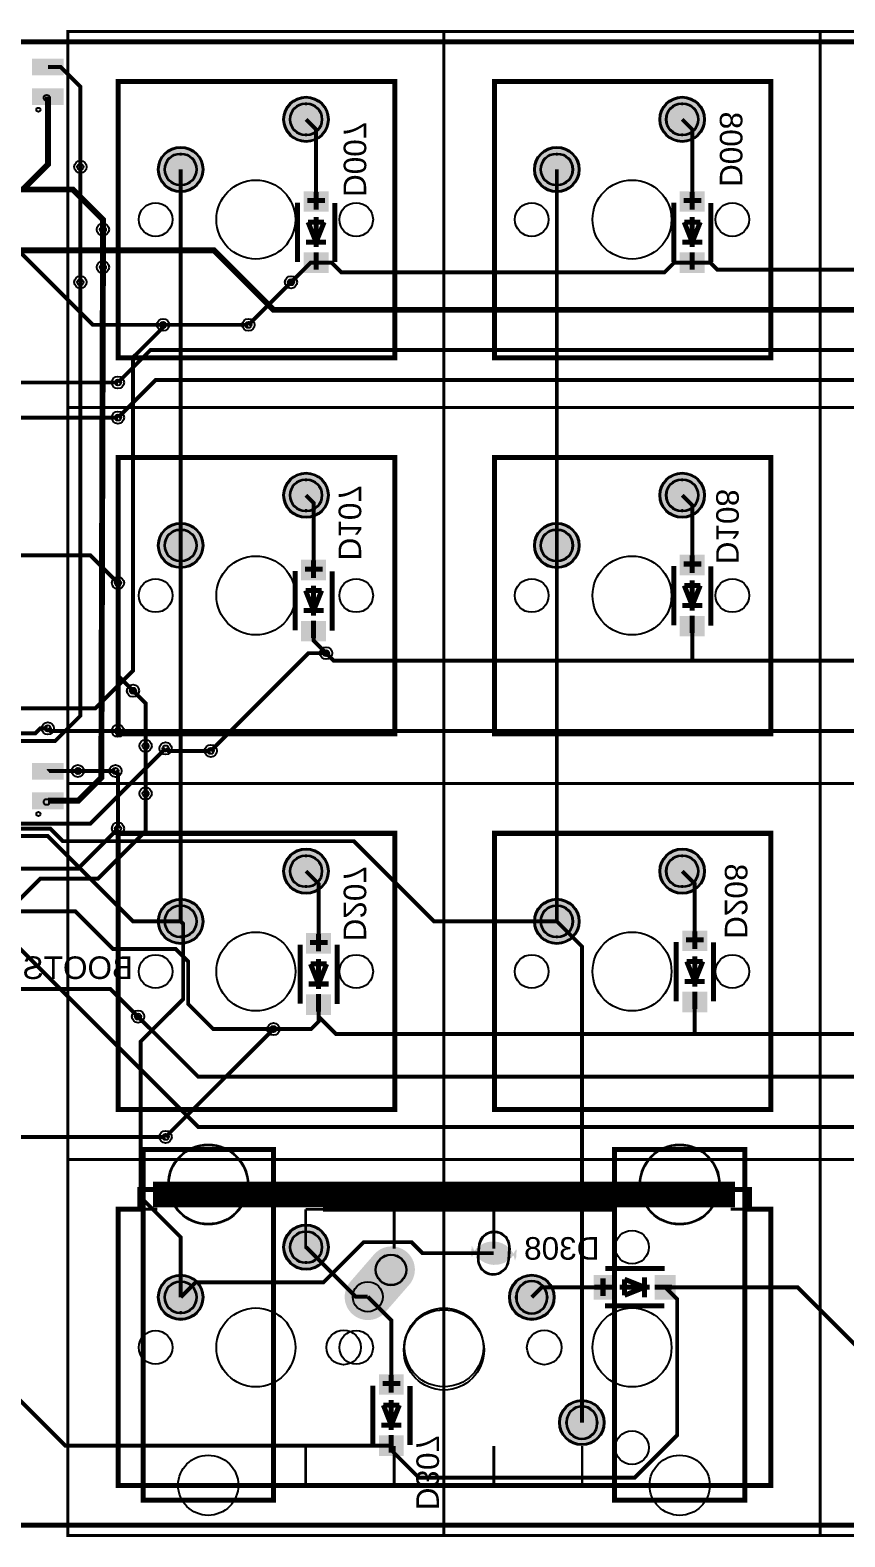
# Model space of a CAD drawing. Header units: millimetres. Extents: x 4 to 247, y 4 to 83.
# Drawn here: x 149.6 to 190.9, y 3.9 to 80.2 of the extents above; entities that cross this region are included whole.
import ezdxf

# ---------------------------------------------------------------- set-up
doc = ezdxf.new("R2010")
doc.units = ezdxf.units.MM
for name, color, linetype, true_color in [('BoardOutLine', 7, 'Continuous', 0xff00ff), ('BottomLayer', 7, 'Continuous', 0x0000ff), ('BottomPasteMaskLayer', 7, 'Continuous', 0x800000), ('BottomSilkLayer', 7, 'Continuous', 0x66cc33), ('BottomSolderMaskLayer', 7, 'Continuous', 0xaa00ff), ('Document', 7, 'Continuous', 0xffffff), ('Hole', 7, 'Continuous', 0x222222), ('Multi-Layer', 7, 'Continuous', 0xc0c0c0), ('TopLayer', 7, 'Continuous', 0xff0000), ('TopSilkLayer', 7, 'Continuous', 0xffcc00), ('TopSolderMaskLayer', 7, 'Continuous', 0x800080)]:
    doc.layers.add(name, color=color, linetype=linetype, true_color=true_color)
doc.styles.get("Standard").update_dxf_attribs({"font": 'arial.ttf'})

msp = doc.modelspace()

# ---------------------------------------------------------------- hatches: boundary and pattern name
at = {"layer": 'BottomLayer'}
for points in [[(149.751, 77.937), (149.751, 78.757), (151.251, 78.757), (151.251, 77.937)], [(149.751, 76.437), (149.751, 77.257), (151.251, 77.257), (151.251, 76.437)], [(164.684, 71.027), (164.684, 72.027), (163.484, 72.027), (163.484, 71.027)], [(183.734, 71.027), (183.734, 72.027), (182.534, 72.027), (182.534, 71.027)], [(164.684, 67.927), (164.684, 68.927), (163.484, 68.927), (163.484, 67.927)], [(183.734, 67.927), (183.734, 68.927), (182.534, 68.927), (182.534, 67.927)], [(183.734, 52.612), (183.734, 53.612), (182.534, 53.612), (182.534, 52.612)], [(164.557, 52.358), (164.557, 53.358), (163.357, 53.358), (163.357, 52.358)], [(183.734, 49.512), (183.734, 50.512), (182.534, 50.512), (182.534, 49.512)], [(164.557, 49.258), (164.557, 50.258), (163.357, 50.258), (163.357, 49.258)], [(149.751, 42.25), (149.751, 43.07), (151.251, 43.07), (151.251, 42.25)], [(149.751, 40.75), (149.751, 41.57), (151.251, 41.57), (151.251, 40.75)], [(164.811, 33.435), (164.811, 34.435), (163.611, 34.435), (163.611, 33.435)], [(183.861, 33.562), (183.861, 34.562), (182.661, 34.562), (182.661, 33.562)], [(164.811, 30.335), (164.811, 31.335), (163.611, 31.335), (163.611, 30.335)], [(183.861, 30.462), (183.861, 31.462), (182.661, 31.462), (182.661, 30.462)], [(179.163, 17.11), (178.163, 17.11), (178.163, 15.91), (179.163, 15.91)], [(182.263, 17.11), (181.263, 17.11), (181.263, 15.91), (182.263, 15.91)], [(168.494, 11.083), (168.494, 12.083), (167.294, 12.083), (167.294, 11.083)], [(168.494, 7.983), (168.494, 8.983), (167.294, 8.983), (167.294, 7.983)]]:
    msp.add_hatch(color=256, dxfattribs=at).paths.add_polyline_path(points)
at = {"layer": 'BottomPasteMaskLayer'}
for points in [[(149.751, 77.937), (149.751, 78.757), (151.251, 78.757), (151.251, 77.937)], [(149.751, 76.437), (149.751, 77.257), (151.251, 77.257), (151.251, 76.437)], [(164.684, 71.027), (164.684, 72.027), (163.484, 72.027), (163.484, 71.027)], [(183.734, 71.027), (183.734, 72.027), (182.534, 72.027), (182.534, 71.027)], [(164.684, 67.927), (164.684, 68.927), (163.484, 68.927), (163.484, 67.927)], [(183.734, 67.927), (183.734, 68.927), (182.534, 68.927), (182.534, 67.927)], [(183.734, 52.612), (183.734, 53.612), (182.534, 53.612), (182.534, 52.612)], [(164.557, 52.358), (164.557, 53.358), (163.357, 53.358), (163.357, 52.358)], [(183.734, 49.512), (183.734, 50.512), (182.534, 50.512), (182.534, 49.512)], [(164.557, 49.258), (164.557, 50.258), (163.357, 50.258), (163.357, 49.258)], [(149.751, 42.25), (149.751, 43.07), (151.251, 43.07), (151.251, 42.25)], [(149.751, 40.75), (149.751, 41.57), (151.251, 41.57), (151.251, 40.75)], [(164.811, 33.435), (164.811, 34.435), (163.611, 34.435), (163.611, 33.435)], [(183.861, 33.562), (183.861, 34.562), (182.661, 34.562), (182.661, 33.562)], [(164.811, 30.335), (164.811, 31.335), (163.611, 31.335), (163.611, 30.335)], [(183.861, 30.462), (183.861, 31.462), (182.661, 31.462), (182.661, 30.462)], [(179.163, 17.11), (178.163, 17.11), (178.163, 15.91), (179.163, 15.91)], [(182.263, 17.11), (181.263, 17.11), (181.263, 15.91), (182.263, 15.91)], [(168.494, 11.083), (168.494, 12.083), (167.294, 12.083), (167.294, 11.083)], [(168.494, 7.983), (168.494, 8.983), (167.294, 8.983), (167.294, 7.983)]]:
    msp.add_hatch(color=256, dxfattribs=at).paths.add_polyline_path(points)
at = {"layer": 'BottomSolderMaskLayer'}
for points in [[(149.705, 77.923), (149.705, 78.771), (151.298, 78.771), (151.298, 77.923)], [(149.705, 76.423), (149.705, 77.271), (151.298, 77.271), (151.298, 76.423)], [(162.426, 75.692, 1), (164.727, 75.692, 1)], [(181.476, 75.692, 1), (183.777, 75.692, 1)], [(156.076, 73.152, 1), (158.377, 73.152, 1)], [(175.126, 73.152, 1), (177.427, 73.152, 1)], [(164.715, 71.006), (164.715, 72.048), (163.454, 72.048), (163.454, 71.006)], [(183.765, 71.006), (183.765, 72.048), (182.504, 72.048), (182.504, 71.006)], [(164.715, 67.906), (164.715, 68.948), (163.454, 68.948), (163.454, 67.906)], [(183.765, 67.906), (183.765, 68.948), (182.504, 68.948), (182.504, 67.906)], [(162.426, 56.642, 1), (164.727, 56.642, 1)], [(181.476, 56.642, 1), (183.777, 56.642, 1)], [(156.076, 54.102, 1), (158.377, 54.102, 1)], [(175.126, 54.102, 1), (177.427, 54.102, 1)], [(183.765, 52.591), (183.765, 53.633), (182.504, 53.633), (182.504, 52.591)], [(164.588, 52.337), (164.588, 53.379), (163.327, 53.379), (163.327, 52.337)], [(183.765, 49.491), (183.765, 50.533), (182.504, 50.533), (182.504, 49.491)], [(164.588, 49.237), (164.588, 50.279), (163.327, 50.279), (163.327, 49.237)], [(149.705, 42.236), (149.705, 43.084), (151.298, 43.084), (151.298, 42.236)], [(149.705, 40.736), (149.705, 41.584), (151.298, 41.584), (151.298, 40.736)], [(162.426, 37.592, 1), (164.727, 37.592, 1)], [(181.476, 37.592, 1), (183.777, 37.592, 1)], [(156.076, 35.052, 1), (158.377, 35.052, 1)], [(175.126, 35.052, 1), (177.427, 35.052, 1)], [(164.842, 33.414), (164.842, 34.456), (163.581, 34.456), (163.581, 33.414)], [(183.892, 33.541), (183.892, 34.583), (182.631, 34.583), (182.631, 33.541)], [(164.842, 30.314), (164.842, 31.356), (163.581, 31.356), (163.581, 30.314)], [(183.892, 30.441), (183.892, 31.483), (182.631, 31.483), (182.631, 30.441)], [(162.426, 18.542, 1), (164.727, 18.542, 1)], [(166.719, 14.849), (166.66, 14.85), (166.601, 14.853), (166.543, 14.86), (166.485, 14.87), (166.428, 14.883), (166.371, 14.898), (166.316, 14.916), (166.261, 14.937), (166.207, 14.961), (166.155, 14.987), (166.104, 15.016), (166.054, 15.048), (166.006, 15.082), (165.96, 15.118), (165.916, 15.156), (165.874, 15.197), (165.833, 15.239), (165.795, 15.284), (165.76, 15.33), (165.726, 15.379), (165.695, 15.428), (165.667, 15.48), (165.641, 15.532), (165.618, 15.586), (165.597, 15.641), (165.579, 15.697), (165.565, 15.753), (165.552, 15.811), (165.543, 15.869), (165.537, 15.927), (165.534, 15.985), (165.533, 16.044), (165.536, 16.103), (165.541, 16.161), (165.549, 16.219), (165.561, 16.276), (165.575, 16.333), (165.592, 16.389), (165.611, 16.445), (165.634, 16.499), (165.659, 16.552), (165.686, 16.603), (165.717, 16.654), (165.749, 16.702), (165.784, 16.749), (165.822, 16.794), (167.022, 18.174), (167.062, 18.217), (167.104, 18.258), (167.147, 18.297), (167.193, 18.334), (167.24, 18.369), (167.289, 18.401), (167.34, 18.431), (167.392, 18.458), (167.445, 18.482), (167.5, 18.504), (167.555, 18.523), (167.612, 18.539), (167.669, 18.553), (167.726, 18.564), (167.785, 18.571), (167.843, 18.576), (167.902, 18.578), (167.96, 18.577), (168.019, 18.573), (168.077, 18.566), (168.135, 18.556), (168.192, 18.544), (168.249, 18.528), (168.305, 18.51), (168.359, 18.489), (168.413, 18.465), (168.465, 18.439), (168.517, 18.41), (168.566, 18.379), (168.614, 18.345), (168.66, 18.309), (168.704, 18.27), (168.747, 18.23), (168.787, 18.187), (168.825, 18.142), (168.861, 18.096), (168.894, 18.048), (168.925, 17.998), (168.954, 17.947), (168.979, 17.894), (169.003, 17.84), (169.023, 17.786), (169.041, 17.73), (169.056, 17.673), (169.068, 17.616), (169.077, 17.558), (169.083, 17.5), (169.087, 17.441), (169.087, 17.382), (169.084, 17.324), (169.079, 17.266), (169.071, 17.208), (169.06, 17.15), (169.046, 17.093), (169.029, 17.037), (169.009, 16.982), (168.987, 16.928), (168.962, 16.875), (168.934, 16.823), (168.904, 16.773), (168.871, 16.724), (168.836, 16.677), (168.799, 16.632), (167.598, 15.253), (167.558, 15.209), (167.516, 15.168), (167.473, 15.129), (167.427, 15.092), (167.38, 15.058), (167.331, 15.025), (167.28, 14.996), (167.228, 14.969), (167.175, 14.944), (167.12, 14.922), (167.065, 14.903), (167.009, 14.887), (166.951, 14.874), (166.894, 14.863), (166.836, 14.855), (166.777, 14.85)], [(174.247, 18.461, -0.785398), (171.967, 18.621), (171.925, 18.013, -0.785398), (174.205, 17.854)], [(156.076, 16.002, 1), (158.377, 16.002, 1)], [(173.856, 16.002, 1), (176.157, 16.002, 1)], [(179.189, 17.135), (178.138, 17.135), (178.138, 15.885), (179.189, 15.885)], [(182.289, 17.135), (181.238, 17.135), (181.238, 15.885), (182.289, 15.885)], [(165.939, 16.027, 1), (167.463, 16.027, 1)], [(168.525, 11.062), (168.525, 12.104), (167.264, 12.104), (167.264, 11.062)], [(176.396, 9.652, 1), (178.697, 9.652, 1)], [(168.525, 7.962), (168.525, 9.004), (167.264, 9.004), (167.264, 7.962)]]:
    msp.add_hatch(color=256, dxfattribs=at).paths.add_polyline_path(points)
at = {"layer": 'Document'}
for points in [[(164.211, 71.12), (164.211, 72.009), (163.957, 72.009), (163.957, 71.12)], [(183.261, 71.12), (183.261, 72.009), (183.007, 72.009), (183.007, 71.12)], [(163.648, 71.449), (164.537, 71.449), (164.537, 71.703), (163.648, 71.703)], [(182.698, 71.449), (183.587, 71.449), (183.587, 71.703), (182.698, 71.703)], [(164.211, 68.072), (164.211, 68.961), (163.957, 68.961), (163.957, 68.072)], [(183.261, 68.072), (183.261, 68.961), (183.007, 68.961), (183.007, 68.072)], [(183.261, 52.705), (183.261, 53.594), (183.007, 53.594), (183.007, 52.705)], [(163.521, 52.779), (164.41, 52.779), (164.41, 53.033), (163.521, 53.033)], [(164.084, 52.451), (164.084, 53.34), (163.83, 53.34), (163.83, 52.451)], [(182.698, 53.033), (183.587, 53.033), (183.587, 53.287), (182.698, 53.287)], [(183.261, 49.657), (183.261, 50.546), (183.007, 50.546), (183.007, 49.657)], [(164.084, 49.403), (164.084, 50.292), (163.83, 50.292), (163.83, 49.403)], [(164.338, 33.528), (164.338, 34.417), (164.084, 34.417), (164.084, 33.528)], [(183.388, 33.655), (183.388, 34.544), (183.134, 34.544), (183.134, 33.655)], [(163.775, 33.856), (164.664, 33.856), (164.664, 34.11), (163.775, 34.11)], [(182.825, 33.983), (183.714, 33.983), (183.714, 34.237), (182.825, 34.237)], [(164.338, 30.48), (164.338, 31.369), (164.084, 31.369), (164.084, 30.48)], [(183.388, 30.607), (183.388, 31.496), (183.134, 31.496), (183.134, 30.607)], [(178.742, 16.074), (178.742, 16.963), (178.488, 16.963), (178.488, 16.074)], [(179.07, 16.637), (178.181, 16.637), (178.181, 16.383), (179.07, 16.383)], [(182.118, 16.637), (181.229, 16.637), (181.229, 16.383), (182.118, 16.383)], [(167.458, 11.504), (168.347, 11.504), (168.347, 11.758), (167.458, 11.758)], [(168.021, 11.176), (168.021, 12.065), (167.767, 12.065), (167.767, 11.176)], [(168.021, 8.128), (168.021, 9.017), (167.767, 9.017), (167.767, 8.128)]]:
    msp.add_hatch(color=256, dxfattribs=at).paths.add_polyline_path(points)
at = {"layer": 'Multi-Layer'}
for points in [[(162.476, 75.692, 1), (164.676, 75.692, 1)], [(181.526, 75.692, 1), (183.726, 75.692, 1)], [(156.126, 73.152, 1), (158.326, 73.152, 1)], [(175.176, 73.152, 1), (177.376, 73.152, 1)], [(162.476, 56.642, 1), (164.676, 56.642, 1)], [(181.526, 56.642, 1), (183.726, 56.642, 1)], [(156.126, 54.102, 1), (158.326, 54.102, 1)], [(175.176, 54.102, 1), (177.376, 54.102, 1)], [(162.476, 37.592, 1), (164.676, 37.592, 1)], [(181.526, 37.592, 1), (183.726, 37.592, 1)], [(156.126, 35.052, 1), (158.326, 35.052, 1)], [(175.176, 35.052, 1), (177.376, 35.052, 1)], [(162.476, 18.542, 1), (164.676, 18.542, 1)], [(166.735, 14.899), (166.678, 14.9), (166.622, 14.904), (166.565, 14.911), (166.509, 14.92), (166.453, 14.933), (166.398, 14.948), (166.344, 14.965), (166.291, 14.986), (166.239, 15.009), (166.188, 15.034), (166.138, 15.063), (166.09, 15.093), (166.044, 15.126), (165.999, 15.161), (165.956, 15.199), (165.915, 15.238), (165.876, 15.28), (165.839, 15.323), (165.804, 15.368), (165.771, 15.415), (165.741, 15.463), (165.714, 15.513), (165.689, 15.564), (165.666, 15.617), (165.646, 15.67), (165.629, 15.724), (165.614, 15.78), (165.603, 15.835), (165.594, 15.892), (165.588, 15.948), (165.584, 16.005), (165.584, 16.062), (165.586, 16.119), (165.592, 16.176), (165.6, 16.232), (165.611, 16.288), (165.624, 16.344), (165.641, 16.398), (165.66, 16.452), (165.682, 16.505), (165.706, 16.556), (165.733, 16.606), (165.762, 16.655), (165.794, 16.703), (165.828, 16.748), (165.864, 16.792), (167.031, 18.134), (167.069, 18.176), (167.11, 18.216), (167.152, 18.254), (167.196, 18.29), (167.242, 18.324), (167.29, 18.355), (167.339, 18.384), (167.39, 18.41), (167.442, 18.434), (167.494, 18.455), (167.548, 18.474), (167.603, 18.49), (167.658, 18.503), (167.715, 18.513), (167.771, 18.521), (167.828, 18.525), (167.885, 18.527), (167.942, 18.526), (167.999, 18.522), (168.055, 18.516), (168.111, 18.506), (168.167, 18.494), (168.222, 18.479), (168.276, 18.461), (168.329, 18.441), (168.382, 18.418), (168.432, 18.392), (168.482, 18.364), (168.53, 18.333), (168.577, 18.3), (168.621, 18.265), (168.664, 18.228), (168.706, 18.188), (168.745, 18.147), (168.782, 18.104), (168.816, 18.058), (168.849, 18.011), (168.879, 17.963), (168.907, 17.913), (168.932, 17.862), (168.954, 17.81), (168.974, 17.756), (168.991, 17.702), (169.006, 17.647), (169.017, 17.591), (169.026, 17.535), (169.032, 17.478), (169.036, 17.421), (169.036, 17.364), (169.034, 17.307), (169.028, 17.251), (169.02, 17.194), (169.01, 17.138), (168.996, 17.083), (168.98, 17.028), (168.96, 16.975), (168.939, 16.922), (168.914, 16.87), (168.887, 16.82), (168.858, 16.771), (168.826, 16.724), (168.792, 16.678), (168.756, 16.634), (167.59, 15.292), (167.551, 15.25), (167.511, 15.21), (167.468, 15.172), (167.424, 15.136), (167.378, 15.103), (167.33, 15.071), (167.281, 15.043), (167.231, 15.016), (167.179, 14.992), (167.126, 14.971), (167.072, 14.953), (167.017, 14.937), (166.962, 14.924), (166.906, 14.913), (166.849, 14.906), (166.792, 14.901)], [(174.196, 18.451, -0.785398), (172.017, 18.604), (171.976, 18.023, -0.785398), (174.155, 17.871)], [(156.126, 16.002, 1), (158.326, 16.002, 1)], [(173.906, 16.002, 1), (176.106, 16.002, 1)], [(165.939, 16.027, 1), (167.463, 16.027, 1)], [(176.446, 9.652, 1), (178.646, 9.652, 1)]]:
    msp.add_hatch(color=256, dxfattribs=at).paths.add_polyline_path(points)
at = {"layer": 'TopSolderMaskLayer'}
for points in [[(162.426, 75.692, 1), (164.727, 75.692, 1)], [(181.476, 75.692, 1), (183.777, 75.692, 1)], [(156.076, 73.152, 1), (158.377, 73.152, 1)], [(175.126, 73.152, 1), (177.427, 73.152, 1)], [(162.426, 56.642, 1), (164.727, 56.642, 1)], [(181.476, 56.642, 1), (183.777, 56.642, 1)], [(156.076, 54.102, 1), (158.377, 54.102, 1)], [(175.126, 54.102, 1), (177.427, 54.102, 1)], [(162.426, 37.592, 1), (164.727, 37.592, 1)], [(181.476, 37.592, 1), (183.777, 37.592, 1)], [(156.076, 35.052, 1), (158.377, 35.052, 1)], [(175.126, 35.052, 1), (177.427, 35.052, 1)], [(162.426, 18.542, 1), (164.727, 18.542, 1)], [(166.719, 14.849), (166.66, 14.85), (166.601, 14.853), (166.543, 14.86), (166.485, 14.87), (166.428, 14.883), (166.371, 14.898), (166.316, 14.916), (166.261, 14.937), (166.207, 14.961), (166.155, 14.987), (166.104, 15.016), (166.054, 15.048), (166.006, 15.082), (165.96, 15.118), (165.916, 15.156), (165.874, 15.197), (165.833, 15.239), (165.795, 15.284), (165.76, 15.33), (165.726, 15.379), (165.695, 15.428), (165.667, 15.48), (165.641, 15.532), (165.618, 15.586), (165.597, 15.641), (165.579, 15.697), (165.565, 15.753), (165.552, 15.811), (165.543, 15.869), (165.537, 15.927), (165.534, 15.985), (165.533, 16.044), (165.536, 16.103), (165.541, 16.161), (165.549, 16.219), (165.561, 16.276), (165.575, 16.333), (165.592, 16.389), (165.611, 16.445), (165.634, 16.499), (165.659, 16.552), (165.686, 16.603), (165.717, 16.654), (165.749, 16.702), (165.784, 16.749), (165.822, 16.794), (167.022, 18.174), (167.062, 18.217), (167.104, 18.258), (167.147, 18.297), (167.193, 18.334), (167.24, 18.369), (167.289, 18.401), (167.34, 18.431), (167.392, 18.458), (167.445, 18.482), (167.5, 18.504), (167.555, 18.523), (167.612, 18.539), (167.669, 18.553), (167.726, 18.564), (167.785, 18.571), (167.843, 18.576), (167.902, 18.578), (167.96, 18.577), (168.019, 18.573), (168.077, 18.566), (168.135, 18.556), (168.192, 18.544), (168.249, 18.528), (168.305, 18.51), (168.359, 18.489), (168.413, 18.465), (168.465, 18.439), (168.517, 18.41), (168.566, 18.379), (168.614, 18.345), (168.66, 18.309), (168.704, 18.27), (168.747, 18.23), (168.787, 18.187), (168.825, 18.142), (168.861, 18.096), (168.894, 18.048), (168.925, 17.998), (168.954, 17.947), (168.979, 17.894), (169.003, 17.84), (169.023, 17.786), (169.041, 17.73), (169.056, 17.673), (169.068, 17.616), (169.077, 17.558), (169.083, 17.5), (169.087, 17.441), (169.087, 17.382), (169.084, 17.324), (169.079, 17.266), (169.071, 17.208), (169.06, 17.15), (169.046, 17.093), (169.029, 17.037), (169.009, 16.982), (168.987, 16.928), (168.962, 16.875), (168.934, 16.823), (168.904, 16.773), (168.871, 16.724), (168.836, 16.677), (168.799, 16.632), (167.598, 15.253), (167.558, 15.209), (167.516, 15.168), (167.473, 15.129), (167.427, 15.092), (167.38, 15.058), (167.331, 15.025), (167.28, 14.996), (167.228, 14.969), (167.175, 14.944), (167.12, 14.922), (167.065, 14.903), (167.009, 14.887), (166.951, 14.874), (166.894, 14.863), (166.836, 14.855), (166.777, 14.85)], [(174.247, 18.461, -0.785398), (171.967, 18.621), (171.925, 18.013, -0.785398), (174.205, 17.854)], [(156.076, 16.002, 1), (158.377, 16.002, 1)], [(173.856, 16.002, 1), (176.157, 16.002, 1)], [(165.939, 16.027, 1), (167.463, 16.027, 1)], [(176.396, 9.652, 1), (178.697, 9.652, 1)]]:
    msp.add_hatch(color=256, dxfattribs=at).paths.add_polyline_path(points)

# ---------------------------------------------------------------- linework, layer by layer
at = {"layer": 'BoardOutLine', "const_width": 0.254}
for points in [[(245.768, 79.612), (4.93, 79.612)], [(4.93, 4.462), (245.768, 4.462)]]:
    msp.add_lwpolyline(points, dxfattribs=at)
at = {"layer": 'BottomLayer'}
for points, const_width in [([(150.501, 78.347), (151.142, 78.347), (152.146, 77.343), (152.146, 73.406), (152.146, 73.279)], 0.2), ([(149.239, 72.136), (150.501, 73.399), (150.501, 76.847)], 0.3), ([(163.576, 75.692), (164.084, 75.184), (164.084, 71.527)], 0.2), ([(182.626, 75.692), (183.134, 75.184), (183.134, 71.527)], 0.2), ([(144.361, 70.866), (144.361, 71.59), (144.907, 72.136), (150.368, 72.136)], 0.3), ([(150.368, 72.136), (151.765, 72.136), (153.289, 70.612), (153.289, 70.104)], 0.3), ([(144.272, 69.053), (158.912, 69.053), (161.925, 66.04), (208.915, 66.04), (210.185, 67.31), (210.44, 67.31)], 0.3), ([(202.184, 68.681), (201.575, 68.072), (184.404, 68.072), (184.049, 68.427), (183.134, 68.427)], 0.2), ([(153.289, 68.199), (153.208, 42.337), (152.032, 41.161), (150.5, 41.161)], 0.3), ([(162.814, 67.437), (163.804, 68.427), (164.084, 68.427)], 0.2), ([(183.134, 68.427), (182.219, 68.427), (181.737, 67.945), (165.354, 67.945), (164.872, 68.427), (164.084, 68.427)], 0.2), ([(152.146, 67.437), (152.146, 45.466), (150.876, 44.196), (143.383, 44.196), (143.129, 43.942), (143.129, 41.783), (143.752, 41.16), (144.901, 41.16)], 0.2), ([(156.337, 65.278), (160.655, 65.278)], 0.2), ([(219.794, 64.201), (219.794, 63.965), (218.313, 62.484), (155.956, 62.484), (154.051, 60.579)], 0.2), ([(217.595, 64.201), (217.402, 64.008), (155.702, 64.008), (154.051, 62.357)], 0.2), ([(163.576, 56.642), (163.957, 56.261), (163.957, 52.858)], 0.2), ([(182.626, 56.642), (183.134, 56.134), (183.134, 53.112)], 0.2), ([(154.813, 46.736), (154.051, 47.498), (154.051, 52.197)], 0.2), ([(163.957, 49.758), (163.957, 49.276), (164.973, 48.26), (239.141, 48.26), (240.411, 49.53), (240.411, 49.758)], 0.2), ([(183.134, 50.012), (183.134, 48.26)], 0.2), ([(128.773, 40.155), (129.436, 40.155), (130.175, 40.894), (138.303, 40.894), (139.192, 41.783), (139.192, 42.545), (141.224, 44.577), (149.86, 44.577), (150.114, 44.831), (150.495, 44.831)], 0.2), ([(154.051, 44.704), (195.326, 44.704)], 0.2), ([(155.448, 41.529), (155.448, 43.942)], 0.2), ([(156.464, 43.815), (156.591, 43.688), (158.75, 43.688)], 0.2), ([(150.501, 42.66), (150.513, 42.672), (152.019, 42.672)], 0.2), ([(153.924, 42.672), (154.051, 42.545), (154.051, 39.751)], 0.2), ([(128.772, 39.754), (129.543, 39.754), (130.302, 40.513), (137.16, 40.513), (137.922, 39.751), (150.622, 39.751), (151.257, 39.116), (165.989, 39.116), (170.053, 35.052), (176.276, 35.052)], 0.2), ([(128.773, 39.355), (129.652, 39.355), (130.429, 40.132), (137.033, 40.132), (137.795, 39.37), (150.495, 39.37), (154.813, 35.052), (157.226, 35.052)], 0.2), ([(163.576, 37.592), (164.211, 36.957), (164.211, 33.935)], 0.2), ([(182.626, 37.592), (183.261, 36.957), (183.261, 34.062)], 0.2), ([(128.773, 36.955), (132.464, 36.955), (132.715, 36.703), (140.589, 36.703), (141.732, 35.56), (151.892, 35.56), (153.797, 33.655), (156.972, 33.655), (157.607, 33.02), (157.607, 30.861), (158.877, 29.591), (163.83, 29.591), (164.211, 29.972), (164.211, 30.835)], 0.2), ([(148.59, 34.163), (158.115, 24.638), (233.426, 24.638)], 0.2), ([(164.211, 30.835), (164.211, 30.226), (165.1, 29.337), (239.268, 29.337), (240.411, 30.48), (240.411, 30.962)], 0.2), ([(183.261, 30.962), (183.261, 29.337)], 0.2), ([(155.067, 30.226), (158.115, 27.178), (214.376, 27.178)], 0.2), ([(143.256, 24.13), (156.464, 24.13)], 0.2), ([(140.208, 19.659), (151.384, 8.483), (167.894, 8.483)], 0.2), ([(166.701, 16.027), (166.091, 16.027), (163.576, 18.542)], 0.2), ([(167.894, 11.583), (167.894, 14.834), (166.701, 16.027)], 0.2), ([(167.894, 8.483), (167.894, 8.255), (169.291, 6.858), (180.213, 6.858), (182.372, 9.017), (182.372, 15.901), (181.763, 16.51)], 0.2), ([(175.006, 16.002), (175.514, 16.51), (178.663, 16.51)], 0.2), ([(181.763, 16.51), (188.468, 16.51), (194.183, 10.795), (200.787, 10.795), (201.523, 11.531), (202.311, 11.531)], 0.2)]:
    msp.add_lwpolyline(points, dxfattribs=dict(at, const_width=const_width))
at = {"layer": 'BottomSilkLayer', "const_width": 0.254}
for points in [[(163.151, 68.47), (163.151, 71.47)], [(165.031, 68.457), (165.031, 71.457)], [(182.201, 68.47), (182.201, 71.47)], [(184.081, 68.457), (184.081, 71.457)], [(163.678, 70.485), (164.084, 69.469)], [(164.491, 70.485), (163.678, 70.485)], [(164.084, 69.215), (164.084, 70.739)], [(164.084, 69.469), (164.491, 70.485)], [(182.728, 70.485), (183.134, 69.469)], [(183.541, 70.485), (182.728, 70.485)], [(183.134, 69.215), (183.134, 70.739)], [(183.134, 69.469), (183.541, 70.485)], [(164.592, 69.469), (163.576, 69.469)], [(183.642, 69.469), (182.626, 69.469)], [(163.024, 49.801), (163.024, 52.801)], [(164.904, 49.788), (164.904, 52.788)], [(182.201, 50.055), (182.201, 53.055)], [(184.081, 50.042), (184.081, 53.042)], [(163.551, 51.816), (163.957, 50.8)], [(164.364, 51.816), (163.551, 51.816)], [(163.957, 50.546), (163.957, 52.07)], [(163.957, 50.8), (164.364, 51.816)], [(182.728, 52.07), (183.134, 51.054)], [(183.541, 52.07), (182.728, 52.07)], [(183.134, 50.8), (183.134, 52.324)], [(183.134, 51.054), (183.541, 52.07)], [(183.642, 51.054), (182.626, 51.054)], [(164.465, 50.8), (163.449, 50.8)], [(163.278, 30.878), (163.278, 33.878)], [(165.158, 30.865), (165.158, 33.865)], [(182.328, 31.005), (182.328, 34.005)], [(184.208, 30.992), (184.208, 33.992)], [(163.805, 32.893), (164.211, 31.877)], [(164.618, 32.893), (163.805, 32.893)], [(164.211, 31.623), (164.211, 33.147)], [(164.211, 31.877), (164.618, 32.893)], [(182.855, 33.02), (183.261, 32.004)], [(183.668, 33.02), (182.855, 33.02)], [(183.261, 31.75), (183.261, 33.274)], [(183.261, 32.004), (183.668, 33.02)], [(183.769, 32.004), (182.753, 32.004)], [(164.719, 31.877), (163.703, 31.877)], [(181.733, 17.457), (178.733, 17.457)], [(179.705, 16.916), (179.705, 16.104)], [(180.721, 16.51), (179.705, 16.916)], [(180.721, 17.018), (180.721, 16.002)], [(180.975, 16.51), (179.451, 16.51)], [(179.705, 16.104), (180.721, 16.51)], [(181.72, 15.577), (178.72, 15.577)], [(166.961, 8.526), (166.961, 11.526)], [(168.841, 8.513), (168.841, 11.513)], [(167.894, 9.271), (167.894, 10.795)], [(167.488, 10.541), (167.894, 9.525)], [(168.301, 10.541), (167.488, 10.541)], [(167.894, 9.525), (168.301, 10.541)], [(168.402, 9.525), (167.386, 9.525)]]:
    msp.add_lwpolyline(points, dxfattribs=at)
at = {"layer": 'BottomSilkLayer'}
for centre in [(150.021, 76.177), (150.021, 40.49)]:
    msp.add_circle(centre, 0.103, dxfattribs=at)
at = {"layer": 'BottomSolderMaskLayer'}
for points in [[(163.536, 76.49), (163.616, 76.49)], [(182.586, 76.49), (182.666, 76.49)], [(163.536, 74.894), (163.616, 74.894)], [(182.586, 74.894), (182.666, 74.894)], [(157.186, 73.95), (157.266, 73.95)], [(176.236, 73.95), (176.316, 73.95)], [(157.186, 72.354), (157.266, 72.354)], [(176.236, 72.354), (176.316, 72.354)], [(163.536, 57.44), (163.616, 57.44)], [(182.586, 57.44), (182.666, 57.44)], [(163.536, 55.844), (163.616, 55.844)], [(182.586, 55.844), (182.666, 55.844)], [(157.186, 54.9), (157.266, 54.9)], [(176.236, 54.9), (176.316, 54.9)], [(157.186, 53.304), (157.266, 53.304)], [(176.236, 53.304), (176.316, 53.304)], [(163.536, 38.39), (163.616, 38.39)], [(182.586, 38.39), (182.666, 38.39)], [(163.536, 36.794), (163.616, 36.794)], [(182.586, 36.794), (182.666, 36.794)], [(157.186, 35.85), (157.266, 35.85)], [(176.236, 35.85), (176.316, 35.85)], [(157.186, 34.254), (157.266, 34.254)], [(176.236, 34.254), (176.316, 34.254)], [(163.536, 19.34), (163.616, 19.34)], [(172.277, 17.989), (172.319, 18.596)], [(173.853, 17.879), (173.895, 18.486)], [(163.536, 17.744), (163.616, 17.744)], [(157.186, 16.8), (157.266, 16.8)], [(174.209, 15.962), (174.209, 16.042)], [(175.804, 15.962), (175.804, 16.042)], [(157.186, 15.204), (157.266, 15.204)], [(176.749, 9.612), (176.749, 9.692)], [(178.344, 9.612), (178.344, 9.692)]]:
    msp.add_lwpolyline(points, close=True, dxfattribs=at)
for centre, radius in [((163.576, 75.692), 1.151), ((182.626, 75.692), 1.151), ((157.226, 73.152), 1.151), ((176.276, 73.152), 1.151), ((163.576, 56.642), 1.151), ((182.626, 56.642), 1.151), ((157.226, 54.102), 1.151), ((176.276, 54.102), 1.151), ((163.576, 37.592), 1.151), ((182.626, 37.592), 1.151), ((157.226, 35.052), 1.151), ((176.276, 35.052), 1.151), ((163.576, 18.542), 1.151), ((167.878, 17.389), 0.784), ((157.226, 16.002), 1.151), ((175.006, 16.002), 1.151), ((166.701, 16.027), 0.762), ((166.701, 16.027), 0.762), ((177.546, 9.652), 1.151)]:
    msp.add_circle(centre, radius, dxfattribs=at)
for centre, radius, start, end in [((163.536, 75.692), 0.798, 450, 270), ((163.616, 75.692), 0.798, 270, 450), ((182.586, 75.692), 0.798, 450, 270), ((182.666, 75.692), 0.798, 270, 450), ((157.186, 73.152), 0.798, 450, 270), ((157.266, 73.152), 0.798, 270, 450), ((176.236, 73.152), 0.798, 450, 270), ((176.316, 73.152), 0.798, 270, 450), ((163.536, 56.642), 0.798, 450, 270), ((163.616, 56.642), 0.798, 270, 450), ((182.586, 56.642), 0.798, 450, 270), ((182.666, 56.642), 0.798, 270, 450), ((157.186, 54.102), 0.798, 450, 270), ((157.266, 54.102), 0.798, 270, 450), ((176.236, 54.102), 0.798, 450, 270), ((176.316, 54.102), 0.798, 270, 450), ((163.536, 37.592), 0.798, 450, 270), ((163.616, 37.592), 0.798, 270, 450), ((182.586, 37.592), 0.798, 450, 270), ((182.666, 37.592), 0.798, 270, 450), ((157.186, 35.052), 0.798, 450, 270), ((157.266, 35.052), 0.798, 270, 450), ((176.236, 35.052), 0.798, 450, 270), ((176.316, 35.052), 0.798, 270, 450), ((163.536, 18.542), 0.798, 450, 270), ((163.616, 18.542), 0.798, 270, 450), ((173.107, 18.541), 0.79, 356, 536), ((173.065, 17.934), 0.79, 536, 356), ((157.186, 16.002), 0.798, 450, 270), ((157.266, 16.002), 0.798, 270, 450), ((175.006, 16.042), 0.798, 360, 540), ((175.006, 15.962), 0.798, 540, 360), ((177.546, 9.692), 0.798, 360, 540), ((177.546, 9.612), 0.798, 540, 360)]:
    msp.add_arc(centre, radius, start, end, dxfattribs=at)
at = {"layer": 'Document'}
for points, const_width in [([(151.511, 80.137), (170.561, 80.137), (170.561, 61.087), (151.511, 61.087), (151.511, 80.137)], 0.15), ([(170.561, 80.137), (189.611, 80.137), (189.611, 61.087), (170.561, 61.087), (170.561, 80.137)], 0.15), ([(189.611, 80.137), (208.661, 80.137), (208.661, 61.087), (189.611, 61.087), (189.611, 80.137)], 0.15), ([(151.511, 61.087), (170.561, 61.087), (170.561, 42.037), (151.511, 42.037), (151.511, 61.087)], 0.15), ([(170.561, 61.087), (189.611, 61.087), (189.611, 42.037), (170.561, 42.037), (170.561, 61.087)], 0.15), ([(189.611, 61.087), (208.661, 61.087), (208.661, 42.037), (189.611, 42.037), (189.611, 61.087)], 0.15), ([(151.511, 42.037), (170.561, 42.037), (170.561, 22.987), (151.511, 22.987), (151.511, 42.037)], 0.15), ([(170.561, 42.037), (189.611, 42.037), (189.611, 22.987), (170.561, 22.987), (170.561, 42.037)], 0.15), ([(189.611, 42.037), (208.661, 42.037), (208.661, 22.987), (189.611, 22.987), (189.611, 42.037)], 0.15), ([(151.511, 22.987), (170.561, 22.987), (170.561, 3.937), (151.511, 3.937), (151.511, 22.987)], 0.15), ([(151.511, 22.987), (189.611, 22.987), (189.611, 3.937), (151.511, 3.937), (151.511, 22.987)], 0.127), ([(161.925, 23.495), (155.321, 23.495), (155.321, 5.715), (161.925, 5.715), (161.925, 23.495)], 0.254), ([(170.561, 3.937), (170.561, 22.987), (189.611, 22.987), (189.611, 3.937), (170.561, 3.937)], 0.15), ([(185.801, 23.495), (179.197, 23.495), (179.197, 5.715), (185.801, 5.715), (185.801, 23.495)], 0.254), ([(189.611, 22.987), (208.661, 22.987), (208.661, 3.937), (189.611, 3.937), (189.611, 22.987)], 0.15)]:
    msp.add_lwpolyline(points, close=True, dxfattribs=dict(at, const_width=const_width))
for points, const_width in [([(156.036, 77.612), (154.036, 77.612), (154.036, 75.612)], 0.15), ([(166.036, 77.612), (168.036, 77.612), (168.036, 75.612)], 0.15), ([(175.086, 77.612), (173.086, 77.612), (173.086, 75.612)], 0.15), ([(185.086, 77.612), (187.086, 77.612), (187.086, 75.612)], 0.15), ([(154.036, 65.612), (154.036, 63.612), (156.036, 63.612)], 0.15), ([(166.036, 63.612), (168.036, 63.612), (168.036, 65.612)], 0.15), ([(173.086, 65.612), (173.086, 63.612), (175.086, 63.612)], 0.15), ([(185.086, 63.612), (187.086, 63.612), (187.086, 65.612)], 0.15), ([(156.036, 58.562), (154.036, 58.562), (154.036, 56.562)], 0.15), ([(166.036, 58.562), (168.036, 58.562), (168.036, 56.562)], 0.15), ([(175.086, 58.562), (173.086, 58.562), (173.086, 56.562)], 0.15), ([(185.086, 58.562), (187.086, 58.562), (187.086, 56.562)], 0.15), ([(154.036, 46.562), (154.036, 44.562), (156.036, 44.562)], 0.15), ([(166.036, 44.562), (168.036, 44.562), (168.036, 46.562)], 0.15), ([(173.086, 46.562), (173.086, 44.562), (175.086, 44.562)], 0.15), ([(185.086, 44.562), (187.086, 44.562), (187.086, 46.562)], 0.15), ([(156.036, 39.512), (154.036, 39.512), (154.036, 37.512)], 0.15), ([(166.036, 39.512), (168.036, 39.512), (168.036, 37.512)], 0.15), ([(175.086, 39.512), (173.086, 39.512), (173.086, 37.512)], 0.15), ([(185.086, 39.512), (187.086, 39.512), (187.086, 37.512)], 0.15), ([(154.036, 27.512), (154.036, 25.512), (156.036, 25.512)], 0.15), ([(166.036, 25.512), (168.036, 25.512), (168.036, 27.512)], 0.15), ([(173.086, 27.512), (173.086, 25.512), (175.086, 25.512)], 0.15), ([(185.086, 25.512), (187.086, 25.512), (187.086, 27.512)], 0.15), ([(185.293, 21.209), (155.829, 21.209)], 1.3), ([(156.036, 20.462), (154.036, 20.462), (154.036, 18.462)], 0.15), ([(163.561, 20.462), (163.561, 18.462)], 0.127), ([(163.561, 20.462), (165.561, 20.462)], 0.127), ([(166.036, 20.462), (168.036, 20.462), (168.036, 18.462)], 0.15), ([(173.086, 18.462), (173.086, 20.462), (175.086, 20.462)], 0.15), ([(175.561, 20.462), (177.561, 20.462), (177.561, 18.462)], 0.127), ([(187.086, 18.462), (187.086, 20.462), (185.086, 20.462)], 0.15), ([(154.036, 8.462), (154.036, 6.462), (156.036, 6.462)], 0.15), ([(163.561, 8.462), (163.561, 6.462), (165.561, 6.462)], 0.127), ([(166.036, 6.462), (168.036, 6.462), (168.036, 8.462)], 0.15), ([(173.086, 8.462), (173.086, 6.462), (175.086, 6.462)], 0.15), ([(175.561, 6.462), (177.561, 6.462), (177.561, 8.462)], 0.127), ([(185.086, 6.462), (187.086, 6.462), (187.086, 8.462)], 0.15)]:
    msp.add_lwpolyline(points, dxfattribs=dict(at, const_width=const_width))
for centre, radius in [((150.441, 76.787), 0.15), ((150.441, 41.1), 0.15), ((170.561, 13.335), 2.032)]:
    msp.add_circle(centre, radius, dxfattribs=at)
at = {"layer": 'Hole'}
for centre in [(152.146, 73.279), (153.289, 70.104), (153.289, 68.199), (152.146, 67.437), (162.814, 67.437), (156.337, 65.278), (160.655, 65.278), (154.051, 62.357), (154.051, 60.579), (154.051, 52.197), (164.592, 48.641), (154.813, 46.736), (150.495, 44.831), (154.051, 44.704), (155.448, 43.942), (156.464, 43.815), (158.75, 43.688), (152.019, 42.672), (153.924, 42.672), (155.448, 41.529), (154.051, 39.751), (155.067, 30.226), (161.925, 29.591), (156.464, 24.13)]:
    msp.add_circle(centre, 0.155, dxfattribs=at)
at = {"layer": 'Multi-Layer'}
for points in [[(163.538, 76.455), (163.614, 76.455)], [(182.588, 76.455), (182.664, 76.455)], [(163.538, 74.93), (163.614, 74.93)], [(182.588, 74.93), (182.664, 74.93)], [(157.188, 73.915), (157.264, 73.915)], [(176.238, 73.915), (176.314, 73.915)], [(157.188, 72.39), (157.264, 72.39)], [(176.238, 72.39), (176.314, 72.39)], [(163.538, 57.405), (163.614, 57.405)], [(182.588, 57.405), (182.664, 57.405)], [(163.538, 55.88), (163.614, 55.88)], [(182.588, 55.88), (182.664, 55.88)], [(157.188, 54.865), (157.264, 54.865)], [(176.238, 54.865), (176.314, 54.865)], [(157.188, 53.34), (157.264, 53.34)], [(176.238, 53.34), (176.314, 53.34)], [(163.538, 38.355), (163.614, 38.355)], [(182.588, 38.355), (182.664, 38.355)], [(163.538, 36.83), (163.614, 36.83)], [(182.588, 36.83), (182.664, 36.83)], [(157.188, 35.815), (157.264, 35.815)], [(176.238, 35.815), (176.314, 35.815)], [(157.188, 34.29), (157.264, 34.29)], [(176.238, 34.29), (176.314, 34.29)], [(163.538, 19.305), (163.614, 19.305)], [(172.306, 18), (172.346, 18.58)], [(173.826, 17.894), (173.866, 18.474)], [(163.538, 17.78), (163.614, 17.78)], [(157.188, 16.765), (157.264, 16.765)], [(174.244, 15.964), (174.244, 16.04)], [(175.769, 15.964), (175.769, 16.04)], [(157.188, 15.24), (157.264, 15.24)], [(176.784, 9.614), (176.784, 9.69)], [(178.309, 9.614), (178.309, 9.69)]]:
    msp.add_lwpolyline(points, close=True, dxfattribs=at)
for centre, radius in [((163.576, 75.692), 1.1), ((182.626, 75.692), 1.1), ((157.226, 73.152), 1.1), ((176.276, 73.152), 1.1), ((152.146, 73.279), 0.31), ((161.036, 70.612), 2), ((180.086, 70.612), 2), ((155.956, 70.612), 0.851), ((166.116, 70.612), 0.851), ((175.006, 70.612), 0.851), ((185.166, 70.612), 0.851), ((153.289, 70.104), 0.31), ((153.289, 68.199), 0.31), ((152.146, 67.437), 0.31), ((162.814, 67.437), 0.31), ((156.337, 65.278), 0.31), ((160.655, 65.278), 0.31), ((154.051, 62.357), 0.31), ((154.051, 60.579), 0.31), ((163.576, 56.642), 1.1), ((182.626, 56.642), 1.1), ((157.226, 54.102), 1.1), ((176.276, 54.102), 1.1), ((161.036, 51.562), 2), ((180.086, 51.562), 2), ((154.051, 52.197), 0.31), ((155.956, 51.562), 0.851), ((166.116, 51.562), 0.851), ((175.006, 51.562), 0.851), ((185.166, 51.562), 0.851), ((164.592, 48.641), 0.31), ((154.813, 46.736), 0.31), ((150.495, 44.831), 0.31), ((154.051, 44.704), 0.31), ((155.448, 43.942), 0.31), ((156.464, 43.815), 0.31), ((158.75, 43.688), 0.31), ((152.019, 42.672), 0.31), ((153.924, 42.672), 0.31), ((155.448, 41.529), 0.31), ((154.051, 39.751), 0.31), ((163.576, 37.592), 1.1), ((182.626, 37.592), 1.1), ((157.226, 35.052), 1.1), ((176.276, 35.052), 1.1), ((161.036, 32.512), 2), ((180.086, 32.512), 2), ((155.956, 32.512), 0.851), ((166.116, 32.512), 0.851), ((175.006, 32.512), 0.851), ((185.166, 32.512), 0.851), ((155.067, 30.226), 0.31), ((161.925, 29.591), 0.31), ((156.464, 24.13), 0.31), ((158.623, 21.717), 2.032), ((158.623, 21.717), 1.994), ((182.499, 21.717), 2.032), ((182.499, 21.717), 1.994), ((163.576, 18.542), 1.1), ((180.086, 18.542), 0.851), ((167.878, 17.389), 0.762), ((157.226, 16.002), 1.1), ((175.006, 16.002), 1.1), ((166.701, 16.027), 0.762), ((166.701, 16.027), 0.762), ((161.036, 13.462), 2), ((170.561, 13.462), 1.994), ((180.086, 13.462), 2), ((155.956, 13.462), 0.851), ((165.481, 13.462), 0.875), ((166.116, 13.462), 0.851), ((175.641, 13.462), 0.875), ((177.546, 9.652), 1.1), ((180.086, 8.382), 0.851), ((158.623, 6.477), 1.524), ((158.623, 6.477), 1.524), ((182.499, 6.477), 1.524), ((182.499, 6.477), 1.524)]:
    msp.add_circle(centre, radius, dxfattribs=at)
for centre, radius, start, end in [((163.538, 75.692), 0.763, 450, 270), ((163.614, 75.692), 0.763, 270, 450), ((182.588, 75.692), 0.763, 450, 270), ((182.664, 75.692), 0.763, 270, 450), ((157.188, 73.152), 0.763, 450, 270), ((157.264, 73.152), 0.763, 270, 450), ((176.238, 73.152), 0.763, 450, 270), ((176.314, 73.152), 0.763, 270, 450), ((163.538, 56.642), 0.763, 450, 270), ((163.614, 56.642), 0.763, 270, 450), ((182.588, 56.642), 0.763, 450, 270), ((182.664, 56.642), 0.763, 270, 450), ((157.188, 54.102), 0.763, 450, 270), ((157.264, 54.102), 0.763, 270, 450), ((176.238, 54.102), 0.763, 450, 270), ((176.314, 54.102), 0.763, 270, 450), ((163.538, 37.592), 0.763, 450, 270), ((163.614, 37.592), 0.763, 270, 450), ((182.588, 37.592), 0.763, 450, 270), ((182.664, 37.592), 0.763, 270, 450), ((157.188, 35.052), 0.763, 450, 270), ((157.264, 35.052), 0.763, 270, 450), ((176.238, 35.052), 0.763, 450, 270), ((176.314, 35.052), 0.763, 270, 450), ((163.538, 18.542), 0.763, 450, 270), ((163.614, 18.542), 0.763, 270, 450), ((173.106, 18.527), 0.762, 356, 536), ((173.066, 17.947), 0.762, 536, 356), ((175.006, 16.04), 0.763, 360, 540), ((157.188, 16.002), 0.763, 450, 270), ((157.264, 16.002), 0.763, 270, 450), ((175.006, 15.964), 0.763, 540, 360), ((177.546, 9.69), 0.763, 360, 540), ((177.546, 9.614), 0.763, 540, 360)]:
    msp.add_arc(centre, radius, start, end, dxfattribs=at)
at = {"layer": 'TopLayer'}
for points, const_width in [([(152.146, 73.279), (152.146, 67.437)], 0.2), ([(157.226, 54.102), (157.226, 73.152)], 0.2), ([(176.276, 73.152), (176.276, 54.102)], 0.2), ([(102.235, 71.755), (146.304, 71.755), (152.781, 65.278), (156.337, 65.278)], 0.2), ([(153.289, 70.104), (153.289, 68.199)], 0.3), ([(160.655, 65.278), (162.814, 67.437)], 0.2), ([(142.24, 38.354), (143.383, 39.497), (143.383, 45.085), (144.145, 45.847), (152.908, 45.847), (154.813, 47.752), (154.813, 63.627), (156.337, 65.151), (156.337, 65.278)], 0.2), ([(154.051, 62.357), (143.256, 62.357), (130.048, 49.149), (124.714, 49.149), (124.079, 48.514)], 0.2), ([(154.051, 60.579), (142.24, 60.579), (129.54, 47.879), (122.936, 47.879), (122.809, 47.752)], 0.2), ([(154.051, 60.579), (142.24, 60.579), (129.921, 48.26), (129.667, 48.006)], 0.2), ([(154.051, 52.197), (152.654, 53.594), (144.399, 53.594), (144.272, 53.594)], 0.2), ([(157.226, 35.052), (157.226, 54.102)], 0.2), ([(176.276, 54.102), (176.276, 35.052)], 0.2), ([(158.75, 43.688), (163.703, 48.641), (164.592, 48.641)], 0.2), ([(155.448, 43.942), (155.448, 46.101), (154.813, 46.736)], 0.2), ([(150.495, 44.831), (150.622, 44.704), (154.051, 44.704)], 0.2), ([(143.764, 38.608), (145.161, 40.005), (152.654, 40.005), (156.464, 43.815)], 0.2), ([(152.019, 42.672), (153.924, 42.672)], 0.2), ([(147.701, 34.798), (150.114, 37.211), (153.035, 37.211), (155.448, 39.624), (155.448, 41.529)], 0.2), ([(154.051, 39.751), (152.019, 37.719), (148.463, 37.719), (148.463, 37.084), (146.685, 35.306), (135.89, 35.306), (133.731, 33.147), (133.731, 25.654), (134.62, 24.765), (134.62, 23.368), (133.985, 22.733), (130.683, 22.733)], 0.2), ([(157.226, 16.002), (157.226, 19.05), (155.194, 21.082), (155.194, 28.956), (157.353, 31.115), (157.353, 34.925), (157.226, 35.052)], 0.2), ([(176.276, 35.052), (177.546, 33.782), (177.546, 9.652)], 0.2), ([(136.906, 31.623), (153.67, 31.623), (155.067, 30.226)], 0.2), ([(156.464, 24.13), (161.925, 29.591)], 0.2), ([(173.086, 18.237), (169.469, 18.237), (168.91, 18.796), (166.497, 18.796), (164.465, 16.764), (157.988, 16.764), (157.226, 16.002)], 0.2)]:
    msp.add_lwpolyline(points, dxfattribs=dict(at, const_width=const_width))
at = {"layer": 'TopSilkLayer', "const_width": 0.254}
for points in [[(168.068, 77.612), (168.068, 63.612), (154.068, 63.612), (154.068, 77.612), (168.068, 77.612)], [(187.118, 63.612), (173.118, 63.612), (173.118, 77.612), (187.118, 77.612), (187.118, 63.612)], [(168.068, 44.562), (154.068, 44.562), (154.068, 58.562), (168.068, 58.562), (168.068, 44.562)], [(173.118, 44.562), (173.118, 58.562), (187.118, 58.562), (187.118, 44.562), (173.118, 44.562)], [(168.068, 39.512), (168.068, 25.512), (154.068, 25.512), (154.068, 39.512), (168.068, 39.512)], [(187.118, 39.512), (187.118, 25.512), (173.118, 25.512), (173.118, 39.512), (187.118, 39.512)], [(154.068, 20.462), (155.155, 20.462), (155.155, 21.462), (164.568, 21.462), (164.568, 20.462), (179.031, 20.462), (179.031, 21.462), (186.031, 21.462), (186.031, 20.462), (187.118, 20.462), (187.118, 6.462), (154.068, 6.462), (154.068, 20.462)]]:
    msp.add_lwpolyline(points, close=True, dxfattribs=at)
at = {"layer": 'TopSolderMaskLayer'}
for points in [[(163.536, 76.49), (163.616, 76.49)], [(182.586, 76.49), (182.666, 76.49)], [(163.536, 74.894), (163.616, 74.894)], [(182.586, 74.894), (182.666, 74.894)], [(157.186, 73.95), (157.266, 73.95)], [(176.236, 73.95), (176.316, 73.95)], [(157.186, 72.354), (157.266, 72.354)], [(176.236, 72.354), (176.316, 72.354)], [(163.536, 57.44), (163.616, 57.44)], [(182.586, 57.44), (182.666, 57.44)], [(163.536, 55.844), (163.616, 55.844)], [(182.586, 55.844), (182.666, 55.844)], [(157.186, 54.9), (157.266, 54.9)], [(176.236, 54.9), (176.316, 54.9)], [(157.186, 53.304), (157.266, 53.304)], [(176.236, 53.304), (176.316, 53.304)], [(163.536, 38.39), (163.616, 38.39)], [(182.586, 38.39), (182.666, 38.39)], [(163.536, 36.794), (163.616, 36.794)], [(182.586, 36.794), (182.666, 36.794)], [(157.186, 35.85), (157.266, 35.85)], [(176.236, 35.85), (176.316, 35.85)], [(157.186, 34.254), (157.266, 34.254)], [(176.236, 34.254), (176.316, 34.254)], [(163.536, 19.34), (163.616, 19.34)], [(172.277, 17.989), (172.319, 18.596)], [(173.853, 17.879), (173.895, 18.486)], [(163.536, 17.744), (163.616, 17.744)], [(157.186, 16.8), (157.266, 16.8)], [(174.209, 15.962), (174.209, 16.042)], [(175.804, 15.962), (175.804, 16.042)], [(157.186, 15.204), (157.266, 15.204)], [(176.749, 9.612), (176.749, 9.692)], [(178.344, 9.612), (178.344, 9.692)]]:
    msp.add_lwpolyline(points, close=True, dxfattribs=at)
for centre, radius in [((163.576, 75.692), 1.151), ((182.626, 75.692), 1.151), ((157.226, 73.152), 1.151), ((176.276, 73.152), 1.151), ((163.576, 56.642), 1.151), ((182.626, 56.642), 1.151), ((157.226, 54.102), 1.151), ((176.276, 54.102), 1.151), ((163.576, 37.592), 1.151), ((182.626, 37.592), 1.151), ((157.226, 35.052), 1.151), ((176.276, 35.052), 1.151), ((163.576, 18.542), 1.151), ((167.878, 17.389), 0.784), ((157.226, 16.002), 1.151), ((175.006, 16.002), 1.151), ((166.701, 16.027), 0.762), ((166.701, 16.027), 0.762), ((177.546, 9.652), 1.151)]:
    msp.add_circle(centre, radius, dxfattribs=at)
for centre, radius, start, end in [((163.536, 75.692), 0.798, 450, 270), ((163.616, 75.692), 0.798, 270, 450), ((182.586, 75.692), 0.798, 450, 270), ((182.666, 75.692), 0.798, 270, 450), ((157.186, 73.152), 0.798, 450, 270), ((157.266, 73.152), 0.798, 270, 450), ((176.236, 73.152), 0.798, 450, 270), ((176.316, 73.152), 0.798, 270, 450), ((163.536, 56.642), 0.798, 450, 270), ((163.616, 56.642), 0.798, 270, 450), ((182.586, 56.642), 0.798, 450, 270), ((182.666, 56.642), 0.798, 270, 450), ((157.186, 54.102), 0.798, 450, 270), ((157.266, 54.102), 0.798, 270, 450), ((176.236, 54.102), 0.798, 450, 270), ((176.316, 54.102), 0.798, 270, 450), ((163.536, 37.592), 0.798, 450, 270), ((163.616, 37.592), 0.798, 270, 450), ((182.586, 37.592), 0.798, 450, 270), ((182.666, 37.592), 0.798, 270, 450), ((157.186, 35.052), 0.798, 450, 270), ((157.266, 35.052), 0.798, 270, 450), ((176.236, 35.052), 0.798, 450, 270), ((176.316, 35.052), 0.798, 270, 450), ((163.536, 18.542), 0.798, 450, 270), ((163.616, 18.542), 0.798, 270, 450), ((173.107, 18.541), 0.79, 356, 536), ((173.065, 17.934), 0.79, 536, 356), ((157.186, 16.002), 0.798, 450, 270), ((157.266, 16.002), 0.798, 270, 450), ((175.006, 16.042), 0.798, 360, 540), ((175.006, 15.962), 0.798, 540, 360), ((177.546, 9.692), 0.798, 360, 540), ((177.546, 9.612), 0.798, 540, 360)]:
    msp.add_arc(centre, radius, start, end, dxfattribs=at)

# ---------------------------------------------------------------- texts
at = {"layer": 'BottomSilkLayer', "text_generation_flag": 2}
for s, p in [('D008', (184.531, 72.263)), ('D007', (165.481, 71.755)), ('D107', (165.227, 53.34)), ('D108', (184.348, 53.143)), ('D207', (165.481, 34.036)), ('D208', (184.785, 34.163)), ('D307', (169.164, 5.207))]:
    msp.add_text(s, height=1.143, rotation=270, dxfattribs=at).set_placement(p)
for s, p in [('BOOTSEL', (154.813, 32.131)), ('D308', (178.435, 17.907))]:
    msp.add_text(s, height=1.143, dxfattribs=at).set_placement(p)

doc.saveas('drawing.dxf')
